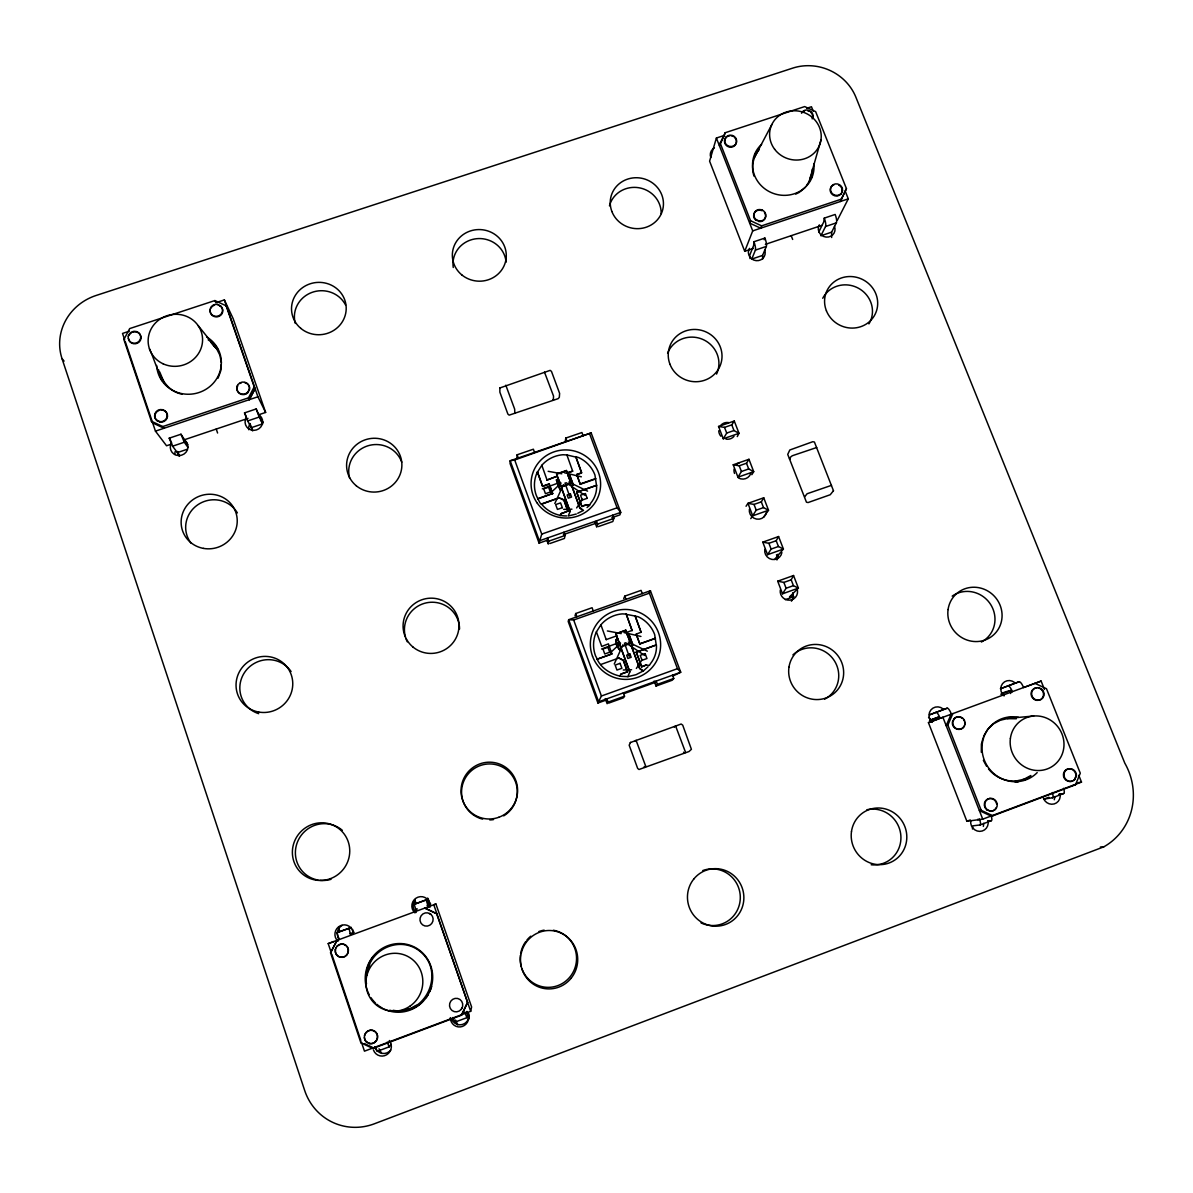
<?xml version="1.0" encoding="UTF-8"?>
<svg xmlns="http://www.w3.org/2000/svg" width="1193" height="1193" viewBox="0 0 1193 1193"><rect width="100%" height="100%" fill="white"/><g stroke="black" fill="none" stroke-linecap="round" stroke-linejoin="round"><path stroke-width="1.5" d="M981.317 752.291L981.392 744.089L983.121 737.841M514.884 413.389L514.645 409.08L505.802 385.205M636.212 652.213L656.404 644.816A27.141 26.857 32.1 0 1 650.632 663.427L649.365 665.411L646.188 665.023L641.595 666.812L636.212 652.213L656.254 645.04L654.659 634.527A31.614 31.301 31.1 0 0 638.315 616.796L635.079 616.035L641.118 632.379L635.198 615.797M596.589 485.014A26.783 26.201 11.3 0 1 590.789 503.103L589.446 505.37L586.3 504.982L581.886 506.518L576.637 492.277L596.5 485.372L594.934 474.993A31.212 30.541 10.8 0 0 578.844 457.65L575.772 456.665L581.587 472.98L576.711 474.665L580.26 484.254L595.65 478.915M516.972 458.41L517.136 454.787L533.375 449.209L534.539 452.386M393.153 1010.307C425.29 1016.585 445.705 972.996 420.726 951.939C400.311 934.551 368.16 949.36 367.056 975.233M221.287 364.432L220.794 370.695L218.08 378.151M338.752 937.892L338.767 939.756L337.022 932.613L351.339 927.498L337.022 932.613M542.561 486.49L537.417 471.951L542.606 486.133L549.138 483.866L552.672 493.484L537.924 498.942L539.967 502.79L541.368 504.311L559.383 497.735L563.827 499.807L567.957 511.051L561.366 513.661L567.957 511.051M537.924 498.942L536.268 495.319A31.212 30.541 10.8 0 1 537.417 471.951M566.973 473.144L572.67 471.16L566.899 454.951L562.992 454.742A31.212 30.541 10.8 0 0 541.816 465.285L537.372 472.324M542.308 488.847L560.307 482.27M539.072 543.128L541.741 534.091L514.69 459.976L510.172 460.766L510.082 463.585L539.072 543.128L547.184 540.295L547.527 537.968L548.705 541.19L548.273 544.097L547.065 540.802M557.265 476.141L547.05 480.033L557.265 476.141L556.624 473.875L566.407 470.489L571.119 483.284L561.277 487.042L558.384 479.154L556.475 479.825L559.949 489.786L561.918 488.772L559.949 489.786M548.169 471.31L561.784 473.785M972.444 829.016L972.847 825.839L979.99 824.974L991.294 820.724A7.173 1.76 67.7 0 0 991.1 815.535M552.613 493.842L549.138 483.866M983.345 826.436L983.763 823.245M550.927 492.634L561.113 483.061M554.805 503.491L563.484 484.612M556.415 480.183L558.384 479.154M565.199 441.828L565.78 438.07L581.93 432.522L583.094 435.684M561.277 487.042L556.624 473.875M566.899 454.951L575.697 457.053M572.67 471.16L567.048 472.771L566.407 470.489M566.615 515.928C557.206 516.151 547.542 511.543 541.398 503.968L559.383 497.735M567.898 511.394L563.827 499.807M568.151 475.783L569.777 475.217L568.151 475.783L571.059 483.657M563.663 509.366L571.939 509.172M569.628 496.184L564.975 483.016M582.259 509.873L579.902 508.173L571.626 485.73L573.326 484.805L569.777 475.217M571.626 485.73L573.326 484.805M563.842 532.272L565.02 535.493L564.453 538.446L549.884 543.531M576.711 474.665L581.662 472.622L575.772 456.665M561.918 488.772L570.12 511.573L561.858 489.115M1054.284 799.772L1054.925 796.521M576.637 492.277L596.5 485.372M581.349 476.812L564.468 472.771M580.26 484.254L576.786 474.307M576.622 507.92L582.572 499.226M470.683 1011.321L471.608 1006.981L435.922 903.996L433.775 904.726L470.683 1011.321L364.462 1051.167L361.419 1042.145L360.882 1042.771L372.887 1048.483L461.751 1015.124L467.581 1002.359L436.593 913.659L424.753 908.052L436.593 913.659M579.902 508.173L571.686 485.372M416.029 909.513L416.297 911.198L414.21 904.294L427.273 899.567L426.199 900.074L428.302 906.784M581.886 506.518L576.711 491.919M584.913 495.319L566.138 482.688M544.485 372.112L553.522 396.046L553.388 400.281L552.941 399.491M587.582 491.143L568.793 482.061M452.937 1017.48L454.861 1022.177L466.925 1017.659L467.402 1015.601L468.819 1018.807M586.3 504.982L589.536 505.027M499.867 387.904L499.867 392.154L507.875 414.06L509.172 415.149L558.19 398.641L559.323 397.329L559.621 393.392L551.494 371.441L550.197 370.352L499.852 387.964M1072.075 781.176A6.502 6.189 55.8 0 1 1063.53 776.255A6.502 6.189 55.8 0 1 1069.405 768.769A6.502 6.189 55.8 0 1 1075.907 776.285L1074.654 779.283A6.502 6.189 55.8 0 1 1073.491 780.416M1075.206 779.178A6.502 6.189 55.7 0 1 1064.902 778.254A6.502 6.189 55.7 0 1 1068.853 768.754A6.502 6.189 55.7 0 1 1076.444 776.181L1074.654 779.283M820.918 140.133L808.973 182.141M563.394 534.628L595.739 523.339L596.396 520.909L597.574 524.115L596.739 527.157L594.904 522.221M964.257 725.836A6.383 6.144 53.1 0 1 952.357 722.048L954.057 718.947A6.383 6.144 53.1 0 1 964.257 719.886A6.383 6.144 53.1 0 1 960.246 729.221A6.383 6.144 53.1 0 1 952.789 721.899L954.057 718.947M575.026 615.842L575.697 613.53L592.086 607.729L593.279 610.98M462.094 1007.921L462.645 1006.236A6.8 6.606 -72.5 0 0 455.04 998.422A6.8 6.606 -72.5 0 0 450.343 1008.503A6.8 6.606 -72.5 0 0 461.154 1009.412L461.184 1009.293M725.165 132.736L720.184 143.071L750.561 220.735L761.656 225.85L841.602 199.067L840.379 201.513L846.448 188.643L815.639 111.635L804.678 106.58L725.165 132.736L724.36 135.405L716.396 138.03L709.596 161.174L744.73 251.305L753.335 248.412M414.21 904.294L426.184 899.82M719.394 145.71L720.184 143.071M724.569 140.386L724.762 139.73A6.01 5.682 17.3 0 0 731.786 146.471A6.01 5.682 17.3 0 0 735.813 138.075A6.01 5.682 17.3 0 0 726.045 137.076L724.569 140.386A6.01 5.667 17.3 0 0 728.491 146.814A6.01 5.667 17.3 0 0 735.678 144.442A6.01 5.667 17.3 0 0 734.247 137.195M725.016 138.984L726.045 137.076M841.736 192.789L842.482 190.746A6.084 5.756 22.6 0 0 835.339 183.901A6.084 5.756 22.6 0 0 831.357 192.446A6.084 5.756 22.6 0 0 841.229 193.445L840.916 194.056A6.084 5.741 22.6 0 1 831.342 193.49A6.084 5.741 22.6 0 1 834.026 184.766M810.062 178.622L811.151 175.103M612.62 515.242L613.813 518.433L612.829 521.535L598.349 526.59M369.696 964.973L367.28 971.758M335.308 949.598L335.472 949.524A6.711 6.517 -60.3 0 0 342.898 957.233A6.711 6.517 -60.3 0 0 347.67 947.331A6.711 6.517 -60.3 0 0 336.978 946.392L336.814 946.467A6.711 6.532 -60.3 0 1 347.521 947.391A6.711 6.532 -60.3 0 1 342.749 957.293A6.711 6.532 -60.3 0 1 335.308 949.598L336.023 947.868M754.647 157.103L771.856 124.504M249.322 389.261L247.831 392.109A6.368 6.099 -12.1 0 1 237.496 391.11A6.368 6.099 -12.1 0 1 242.179 382.088A6.368 6.099 -12.1 0 1 249.322 389.261L248.069 392.557A6.368 6.099 -12.1 0 1 237.661 385.921L237.422 385.458M128.277 336.158L129.769 333.354A6.323 5.995 -14.3 0 1 140.013 334.353A6.323 5.995 -14.3 0 1 135.286 343.226A6.323 5.995 -14.3 0 1 128.277 336.158L130.112 333.861A6.308 5.995 -14.3 0 1 131.364 332.817M750.561 220.735L749.666 223.106L760.716 228.206L761.656 225.85M755.825 220.228L756.064 219.631A6.054 5.741 19.8 0 1 756.78 210.207A6.054 5.741 19.8 0 1 765.772 214.367A6.054 5.741 19.8 0 1 758.912 220.944L755.825 220.228A6.054 5.741 19.8 0 1 762.088 210.684L762.327 210.072M744.73 251.305L752.708 230.89L716.396 138.03M619.734 676.043C610.354 673.911 601.257 668.14 597.111 659.222L611.934 653.928L608.43 643.862L601.734 646.427L596.411 631.887L600.914 624.789A31.614 31.301 31.1 0 1 622.269 613.888L626.221 614.082L632.096 630.56L626.221 614.082M762.73 258.956L762.551 255.436L766.353 246.414A6.785 1.625 72.5 0 0 764.907 238.063L753.916 241.747L753.648 245.43L749.726 255.242L749.994 258.598M753.916 241.747A6.8 1.581 72.5 0 1 755.408 250.098L751.754 259.075L762.551 255.436M600.72 664.531L618.854 658.044L623.357 660.161L627.593 671.689L621.001 674.06L619.614 676.237L627.861 676.64L629.844 671.868L621.359 648.828C618.302 652.989 612.784 638.106 617.735 638.971L620.718 647.053L630.694 643.31L647.337 651.169M764.206 239.763L764.907 238.063M992.874 815.803L981.213 810.33L979.393 810.599L991.01 816.057L992.874 815.803L1075.475 784.8L1080.291 773.213L1046.485 688.719L1034.957 683.335M570.179 511.23L568.256 516.017L576.279 514.019M672.986 676.013L680.726 672.241L677.46 668.676L649.395 593.16L650.409 590.729L568.673 619.704L568.196 621.478L597.932 703.02L606.119 700.082L606.864 698.815L608.072 702.125L607.118 703.691L605.254 698.606M951.119 714.219L946.183 725.672L947.868 725.09L952.819 713.578L950.195 714.592M607.371 630.948L621.21 633.602M623.685 598.588L624.774 596.142L641.073 590.371L642.266 593.607M601.54 649.007L619.764 642.326M597.111 659.222L611.934 653.928M648.023 666.723L643.191 671.137L639.597 668.527L631.112 645.517L632.872 644.712L629.248 634.87L627.607 635.466L630.575 643.534L625.863 630.187L615.991 633.707L616.602 635.884L606.342 639.552M623 644.697L614.261 663.979M616.602 635.884L617.631 639.194L615.707 639.88M330.55 952.775L337.052 940.352L330.55 952.775L360.882 1042.771M720.11 144.234L724.36 135.405M677.46 668.676L601.421 696.011L597.932 703.02M610.279 652.854L620.584 643.131M831.655 237.511L831.61 232.158L836.397 222.852A6.755 1.879 72.9 0 0 835.16 214.457L824.274 218.125L823.737 221.958L818.786 231.994M461.527 1014.751L467.581 1002.359M840.797 200.111L846.448 188.643M842.482 190.746L842.183 191.357A6.084 5.741 22.6 0 0 838.649 185.049M824.274 218.125A6.77 1.834 72.8 0 1 825.541 226.506L820.918 235.767L831.61 232.158M615.886 633.93L625.863 630.187M629.248 634.87L627.488 635.69L625.743 630.411M837.397 220.138L848.298 198.843L845.211 191.119M816.728 447.509L793.226 455.428C791.824 455.383 787.842 459.603 790.288 459.022M162.785 426.557L248.502 397.836L254.198 386.815L226.148 305.811L214.889 300.561L129.694 328.582L123.863 339.513L151.392 421.218L152.689 422.933L164.037 428.257L162.785 426.557L151.392 421.218M254.198 386.815L255.093 388.65L249.426 399.625L248.502 397.836M620.718 647.053L615.991 633.707M649.38 592.697L650.409 590.729L680.726 672.241L598.618 701.797L568.673 619.704L573.669 620.002L649.395 593.16M619.331 649.723L621.359 648.828M737.259 436.593L739.004 433.313L734.277 421.025L718.559 426.468L723.271 438.785L739.004 433.313L733.963 430.539L731.786 424.857L734.277 421.025M618.854 658.044L623.238 660.37L627.473 671.883L621.001 674.06M249.083 399.744L255.093 388.65M791.183 579.813L793.42 585.644L798.385 588.134L782.519 593.801L777.702 581.185L783.876 582.423L791.183 579.813L793.554 575.518L798.385 588.134L789.572 596.828L792.316 596.068M636.197 634.139L639.836 643.966L636.197 634.139L641.252 632.156M631.112 645.517L632.872 644.712M776.196 540.712L778.418 546.498L783.413 549.063L767.576 554.685L762.774 542.144L768.903 543.307L776.196 540.712L778.597 536.537L783.413 549.063L775.047 558.891L777.806 558.19L776.479 554.715M629.203 656.418L624.476 643.057M640.939 636.451L623.924 632.544M623.238 669.989L631.604 669.75M983.554 736.275L987.655 729.37L993.426 723.868L1000.45 720.11L999.57 720.408L1008.264 718.38L1033.675 716.009M746.043 506.264L747.951 503.342L754.021 504.43L761.313 501.865L763.744 497.794L768.516 510.246L763.58 517.091M723.271 438.785L726.716 433.059L733.963 430.539M737.945 477.185L753.708 471.667L748.965 459.29L733.218 464.793L737.945 477.185L741.42 471.503L748.697 468.953L753.708 471.667L751.858 474.68M831.506 485.342L807.094 493.753L804.708 496.765M763.744 497.794L747.951 503.342L752.723 515.823L768.516 510.246L763.505 507.607L756.228 510.172L750.77 518.642M733.218 464.793L739.228 465.777L746.505 463.242L748.965 459.29M629.844 671.868L621.255 649.037M627.861 676.64L636.033 674.701L643.325 670.943L639.716 668.334L631.231 645.309M461.154 1009.412L462.138 1007.802M767.576 554.685L771.11 549.093L778.418 546.498M644.652 655.449L625.654 642.714M636.346 668.438L642.311 659.49M782.519 593.801L786.098 588.253L793.42 585.644M840.916 194.056L842.049 192.177M335.859 947.928L336.978 946.392M806.468 185.616L809.495 180.963M349.072 928.184C350.28 932.866 349.609 936.893 353.247 932.553L352.621 929.317M560.099 515.6L561.426 513.333M759.166 149.692C753.096 156.939 750.844 167.214 754.065 176.191M374.945 1046.738L377.077 1051.391L389.306 1046.798L390.976 1044.293M641.595 666.812L646.188 665.023M623.328 692.894L624.535 696.19L623.447 697.801L608.743 703.095M410.064 1008.726L416.327 1005.252M630.471 742.404L629.173 745.207L637.644 768.381L638.971 769.515L689.062 751.501L691.403 749.293L682.724 725.165L681.158 724.017L630.307 742.568M401.698 1010.65L410.228 1008.503M372.887 1048.483L373.364 1047.827L364.417 1043.562M978.081 819.934L978.081 819.069M369.636 1043.666A6.8 6.576 -66.7 0 0 377.435 1035.792A6.8 6.576 -66.7 0 0 367.712 1031.17A6.8 6.576 -66.7 0 0 366.564 1042.205L369.77 1043.517A6.785 6.576 -66.7 0 0 377.51 1037.999A6.785 6.576 -66.7 0 0 372.305 1030.2A6.785 6.576 -66.7 0 0 364.551 1035.703M654.152 681.009L656.016 686.064L657.388 684.364L673.762 678.459L672.539 675.178M366.564 1042.205L366.698 1042.041A6.785 6.576 -66.7 0 1 364.447 1037.478M673.762 678.459L672.255 680.219L656.016 686.064M587.045 507.517L589.446 505.37M800.935 191.134L805.454 187.167M514.69 459.976L591.161 432.91L620.733 512.408L619.898 514.884L611.86 517.702M988.49 768.874C994.947 777.21 1005.535 781.698 1016.004 781.072L1015.094 781.251L1023.862 779.297L1030.901 775.51M577.725 513.288L583.526 510.38L579.977 507.83M795.716 194.116L799.817 192.118M430.867 914.315L427.795 912.869A6.711 6.562 -65.6 0 0 420.04 920.623A6.711 6.562 -65.6 0 0 429.763 925.231A6.711 6.562 -65.6 0 0 430.867 914.315L429.42 913.391M947.212 708.18L929.541 714.831L947.212 708.18A7.054 1.76 68.5 0 1 951.432 714.145M1019.076 681.755L1000.48 688.734L1019.076 681.755A7.024 2.028 68.2 0 1 1023.579 687.571L1041.116 681.069L1044.457 689.435M1103.808 846.836L374.363 1123.791A56.384 54.401 -67 0 1 304.692 1090.521L62.021 358.631A52.238 49.51 -15.2 0 1 96.051 295.491L792.674 68.135A49.375 46.363 20.1 0 1 855.873 97.185L1124.79 763.132A62.692 59.695 56.6 0 1 1103.808 846.836L1100.334 847.045M1000.808 694.237C1005.237 691.194 1009.338 690.508 1012.395 691.686A7.024 1.983 68.2 0 0 1007.936 685.856M1078.785 775.316L1081.499 782.101L982.734 819.159L942.888 717.247L928.437 722.63L966.867 821.246L970.297 819.964M1048.93 797.267L1044.203 799.042L1052.39 797.789L1063.589 793.569A7.143 2.028 67.2 0 0 1063.634 788.319M349.862 933.791L354.232 932.255M427.064 905.442L430.762 904.1M929.496 720.468L938.846 716.963M1001.822 693.774L1011.232 690.315M331.207 952.506L328.209 943.603L435.922 903.996M928.437 722.63L938.816 718.812M1041.116 681.069L940.159 718.29A7.054 1.715 68.6 0 0 935.983 712.325M624.193 693.565L655.091 682.441L656.165 681.069L657.388 684.364M608.072 702.125L624.535 696.19M639.955 643.743L655.494 638.195M639.836 643.966L655.36 638.419M785.382 599.661L793.941 596.604M328.209 943.603L333.921 941.56M626.34 632.603L632.215 630.322M777.702 581.185L793.554 575.518M1038.149 687.884L1041.638 689.092A6.427 6.144 51.3 0 1 1041.161 699.411A6.427 6.144 51.3 0 1 1031.706 694.997A6.427 6.144 51.3 0 1 1038.656 687.705L1041.638 689.092M762.774 542.144L778.597 536.537M548.705 541.19L565.02 535.493M597.574 524.115L613.813 518.433M581.96 506.175L586.374 504.639M541.741 534.091L617.094 507.8L620.733 512.408L539.355 540.817L510.172 460.766L591.161 432.91M556.564 474.232L566.332 470.862M544.202 485.924L549.093 484.239M718.559 426.468L724.539 427.377L731.786 424.857M561.336 486.684L571.119 483.284M537.954 498.585L552.672 493.484M580.335 483.896L595.739 478.557M171.673 444.035L166.543 445.764L155.448 431.135L125.235 341.526M183.677 439.993L247.995 418.37M258.583 414.806L265.636 412.435L233.112 318.546L224.373 299.92L215.933 302.694L214.889 300.561M765.384 244.356L821.992 225.328M187.629 444.467L180.978 434.222L169.212 438.174L172.582 446.197L184.289 442.245L187.972 447.42M247.622 420.95L259.239 417.043L262.728 423.828L251.276 427.69L247.324 420.294L244.52 412.882L256.167 408.96L256.972 410.675M755.408 250.098L766.353 246.414M825.541 226.506L836.397 222.852M172.582 446.197L177.354 452.594L187.241 449.269M155.448 431.135L257.912 396.777L265.636 412.435M752.708 230.89L848.298 198.843M129.336 331.192L122.521 333.443L124.698 339.901M806.736 108.295L811.464 106.744L813.298 111.307M1007.369 718.663L1016.347 718.753M416.014 909.379L417.341 908.947M389.231 1046.828L387.129 1042.175M1022.923 779.491L1023.862 779.297M466.895 1017.659L464.703 1012.052M1078.054 782.697L1081.499 782.101M1073.312 785.173L1075.475 784.8M1058.579 794.359L1063.589 793.569M996.751 804.246A6.457 6.189 58.2 0 0 987.446 799.146A6.457 6.189 58.2 0 0 986.686 809.689L990.13 811.016A6.457 6.204 58.2 0 0 997.139 803.635A6.457 6.204 58.2 0 0 987.67 799.191A6.457 6.204 58.2 0 0 987.148 809.615M986.686 809.689L990.13 811.016M966.867 821.246L982.734 819.159M987.64 821.187L991.294 820.724M626.101 614.32L635.079 616.035M807.646 110.755L809.152 111.232M758.912 220.944L756.064 219.631M220.451 305.766A6.323 6.025 -10.3 0 1 219.214 315.608A6.323 6.025 -10.3 0 1 209.983 311.298A6.323 6.025 -10.3 0 1 217.529 304.409L220.705 306.303A6.323 6.025 -10.3 0 1 221.853 313.953A6.323 6.025 -10.3 0 1 214.143 316.503A6.323 6.025 -10.3 0 1 210.311 309.718M182.082 394.197C160.846 390.007 157.178 365.133 149.453 348.818M159.579 421.606L156.656 420.234A6.353 6.069 -16.6 0 1 157.938 410.288A6.353 6.069 -16.6 0 1 167.184 414.627A6.353 6.069 -16.6 0 1 159.579 421.606L159.892 422.024A6.353 6.069 -16.6 0 0 167.527 416.387A6.353 6.069 -16.6 0 0 160.906 409.974M159.892 422.024L156.656 420.234M369.77 1043.517L366.698 1042.041M560.799 498.763L563.767 500.15M628.338 642.058L630.694 643.31M220.705 306.303L217.529 304.409M928.557 717.396L930.943 719.871L937.907 717.247L938.951 718.738M214.74 346.82L211.057 342.376L216.858 349.146M62.021 358.631L64.079 361.106M198.187 325.644L216.365 348.222L219.9 355.201L221.406 362.866M169.212 438.174L170.107 439.382M163.814 382.014L164.41 382.893M170.912 441.321L170.181 439.591M184.289 442.245L180.978 434.222M379.016 1048.781L381.671 1053.434M983.345 760.344L986.551 766.189M244.52 412.882L245.206 414.15M597.201 659.028L595.471 655.673A31.614 31.301 31.1 0 1 596.5 631.664M245.982 416.163L245.355 414.582M163.695 381.492L159.713 371.918M259.239 417.043L256.167 408.96M177.354 452.594L178.861 455.801M226.148 305.811L227.147 307.928M177.533 451.431L179.666 456.069M455.547 1020.045L457.754 1024.847M466.359 1011.932L469.177 1018.509L467.224 1011.47M427.81 898.225L430.36 904.219M683.544 752.186C683.917 754.528 686.348 751.963 684.901 750.665L675.596 725.926L674.388 727.089M251.276 427.69L252.618 430.927M249.933 423.485L252.469 429.748M644.25 766.502C644.638 768.829 646.621 766.309 645.294 765.116L636.063 740.271L635.153 741.449M262.609 422.769L257.047 410.884M791.198 235.677L792.674 239.45M947.868 725.09L981.213 810.33M746.505 463.242L748.697 468.953M761.313 501.865L763.505 507.607M724.539 427.377L726.716 433.059M739.228 465.777L741.42 471.503M754.021 504.43L756.228 510.172M768.903 543.307L771.11 549.093M783.876 582.423L786.098 588.253M589.73 434.163L617.094 507.8M624.774 596.142L625.967 599.393M565.78 438.07L566.943 441.231M636.331 652.004L641.73 666.619M629.129 635.108L632.752 644.936M569.717 475.589L573.251 485.163M557.22 476.514L558.324 479.526M615.812 639.657L619.435 649.514M556.475 479.825L560.009 489.428M600.914 624.789L606.238 639.776M541.816 465.285L547.05 480.033M575.697 613.53L576.89 616.781M517.136 454.787L518.299 457.963M573.669 620.002L601.421 696.011M224.373 299.92L257.912 396.777M216.231 429.048L217.588 433.014M428.421 906.501L427.974 905.04L429.107 904.622L427.392 898.359M331.803 954.266L360.838 1040.385M414.881 899.507L415.701 902.654M414.717 900.76L415.507 903.891M338.708 926.976L339.468 931.867M755.333 154.076A30.779 29.079 20 0 1 758.062 150.393M812.314 169.152A30.779 29.079 20 0 1 812.194 173.746M812.001 175.252A30.779 29.079 20 0 1 811.344 178.219M813.835 163.859A30.943 29.214 20 0 1 773.019 193.296A30.943 29.214 20 0 1 761.596 144.323M725.836 137.732A6.01 5.667 17.3 0 1 729.862 135.808M731.428 135.898A6.01 5.667 17.3 0 1 732.92 136.375M764.489 212.637A6.054 5.741 19.8 0 1 758.673 221.54M802.054 112.589A6.04 5.682 20 0 1 804.559 110.949M810.494 112.053A6.04 5.682 20 0 1 812.209 118.882M801.502 113.156A6.054 5.682 20 0 1 807.929 110.069L810.763 111.367A6.054 5.682 20 0 1 812.493 118.211M431.642 986.551A34.299 33.404 -66.3 0 1 429.734 991.592M428.048 994.753A34.299 33.404 -66.3 0 1 426.035 997.751M422.501 1001.777A34.299 33.404 -66.3 0 1 410.541 1009.397M393.168 1011.023A34.299 33.404 -66.3 0 1 389.753 1010.217M366.475 983.882A34.299 33.404 -66.3 0 1 366.311 973.19M366.609 971.43A34.299 33.404 -66.3 0 1 368.667 964.555M369.398 962.915A34.299 33.404 -66.3 0 1 373.126 956.801M369.144 994.589A34.508 33.598 -66.3 0 1 393.108 944.185A34.508 33.598 -66.3 0 1 432.373 982.003A34.508 33.598 -66.3 0 1 384.191 1009.069M382.625 1008.279A34.508 33.598 -66.3 0 1 376.809 1004.252M375.512 1003.074A34.508 33.598 -66.3 0 1 370.963 997.646M1018.479 781.683A32.763 31.376 54.7 0 1 1015.198 782.146M1007.265 717.768A32.763 31.376 54.7 0 1 1015.556 718.171M1030.484 776.434A32.763 31.376 54.7 0 1 1024.787 779.715M1037.194 772.602A32.942 31.555 54.6 0 1 983.793 758.673A32.942 31.555 54.6 0 1 1018.404 717.261M953.625 719.096A6.383 6.144 53.1 0 1 962.363 718.35M963.512 719.573A6.383 6.144 53.1 0 1 964.302 721.034M964.705 722.63A6.383 6.144 53.1 0 1 964.69 724.27M996.304 807.512A6.457 6.189 58.2 0 1 989.668 811.091M1041.131 689.271A6.427 6.144 51.3 0 1 1041.101 699.277A6.427 6.144 51.3 0 1 1031.527 696.235A6.427 6.144 51.3 0 1 1036.523 687.809M979.468 818.935A7.188 1.715 67.8 0 1 979.99 824.974M1052.39 792.54A7.158 1.998 67.3 0 1 1052.39 797.789M161.965 380.612A32.256 30.779 -13.4 0 1 158.654 369.86M208.149 339.826A32.256 30.779 -13.4 0 1 217.603 348.669M206.568 336.858A32.435 30.929 -13.3 0 1 205.136 389.783A32.435 30.929 -13.3 0 1 156.671 365.446M132.855 332.116A6.308 5.995 -14.3 0 1 140.908 336.322A6.308 5.995 -14.3 0 1 135.614 343.733A6.308 5.995 -14.3 0 1 128.486 338.23M156.969 420.667A6.353 6.069 -16.6 0 1 159.28 410.288M244.625 382.58A6.368 6.099 -12.1 0 1 249.546 389.708M239.853 383.52A6.368 6.099 -12.1 0 1 241.344 382.804M210.863 308.226A6.323 6.025 -10.3 0 1 214.531 305.169M834.474 226.402A8.455 8.008 23.1 0 1 826.093 237.079A8.455 8.008 23.1 0 1 819.323 224.866M796.969 588.641A8.769 8.545 39.1 0 1 789.781 600.154A8.769 8.545 39.1 0 1 780.297 589.983M734.008 436.34A8.634 8.366 24.3 0 1 725.97 439.128M720.855 436.206A8.634 8.366 24.3 0 1 718.783 430.748M720.721 425.394A8.634 8.366 24.3 0 1 728.744 422.605M750.725 473.606A8.664 8.411 27.3 0 1 738.378 477.931M734.545 473.457A8.664 8.411 27.3 0 1 734.098 469.088M736.961 464.122A8.664 8.411 27.3 0 1 739.541 462.675M766.443 512.244A8.694 8.455 30.8 0 1 756.541 519.074A8.694 8.455 30.8 0 1 749.398 509.128M781.892 552.553A8.724 8.5 34.7 0 1 771.975 559.428A8.724 8.5 34.7 0 1 764.788 549.421M710.819 157.536A8.411 7.948 17 0 1 714.398 147.947M764.668 249.904A8.485 8.083 20.5 0 1 756.168 260.656A8.485 8.083 20.5 0 1 749.428 248.368M988.013 820.859A9.037 8.679 59.5 0 1 979.736 831.372A9.037 8.679 59.5 0 1 970.744 820.859M932.315 722.361A8.903 8.59 52.6 0 1 930.868 709.969A8.903 8.59 52.6 0 1 943.096 708.925M1060.055 793.807A9.007 8.605 57 0 1 1054.15 803.948A9.007 8.605 57 0 1 1043.472 798.385M1004.088 695.922A8.888 8.515 50.9 0 1 1002.567 683.619A8.888 8.515 50.9 0 1 1014.721 682.59M259.716 415.418A8.828 8.485 -13.1 0 1 260.775 427.019A8.828 8.485 -13.1 0 1 248.8 428.898A8.828 8.485 -13.1 0 1 246.384 417.505M185.079 440.515A8.903 8.53 -17.5 0 1 186.048 452.207A8.903 8.53 -17.5 0 1 173.999 454.101A8.903 8.53 -17.5 0 1 171.643 442.633M389.321 1040.505A9.499 9.186 -67.9 0 1 386.636 1054.791A9.499 9.186 -67.9 0 1 373.424 1049.915M338.022 941.247A9.35 9.097 -59.4 0 1 340.378 925.723A9.35 9.097 -59.4 0 1 353.217 934.119M466.597 1011.515A9.41 9.156 -73.2 0 1 462.556 1026.398A9.41 9.156 -73.2 0 1 450.358 1017.614M414.985 912.899A9.246 9.067 -64.1 0 1 417.953 897.181A9.246 9.067 -64.1 0 1 429.883 907.426M191.193 543.352A27.767 26.798 -20.8 0 1 198.187 504.505A27.767 26.798 -20.8 0 1 237.392 512.93M331.028 879.33A28.677 28.006 -51.3 0 1 319.888 880.33M318.113 880.076A28.677 28.006 -51.3 0 1 298.31 840.096A28.677 28.006 -51.3 0 1 342.302 830.298M295.297 323.422A26.977 25.843 -5.6 0 1 311.895 292.434A26.977 25.843 -5.6 0 1 345.567 304.99M553.358 930.227A28.781 28.17 -81.7 0 1 576.547 958.531A28.781 28.17 -81.7 0 1 553.12 986.909A28.781 28.17 -81.7 0 1 521.818 968.433M521.266 966.703A28.781 28.17 -81.7 0 1 520.357 955.399M520.625 953.595A28.781 28.17 -81.7 0 1 525.755 941.531M526.874 940.099A28.781 28.17 -81.7 0 1 530.81 936.177M538.848 931.554A28.781 28.17 -81.7 0 1 544.157 930.152M482.628 819.129A28.05 27.812 -61.5 0 1 465.091 778.462A28.05 27.812 -61.5 0 1 508.859 771.722A28.05 27.812 -61.5 0 1 503.7 815.878M493.499 819.591A28.05 27.812 -61.5 0 1 489.786 819.919M407.32 641.819A27.588 27.215 -16.8 0 1 405.948 638.598M405.426 636.943A27.588 27.215 -16.8 0 1 428.153 602.525A27.588 27.215 -16.8 0 1 459.559 629.024M349.668 478.229A27.275 26.514 -8.3 0 1 367.966 445.779A27.275 26.514 -8.3 0 1 401.758 462.213M258.687 713.668A28.155 27.439 -32.5 0 1 245.669 670.913A28.155 27.439 -32.5 0 1 291.092 671.525M453.251 267.5A26.604 25.485 4.6 0 1 476.618 238.704A26.604 25.485 4.6 0 1 506.1 262.192M702.752 870.562A28.378 27.767 76.6 0 1 740.286 898.433A28.378 27.767 76.6 0 1 701.022 922.905M609.459 205.852A26.321 25.068 13.5 0 1 638.419 187.674A26.321 25.068 13.5 0 1 661.176 213.577M866.879 809.749A28.11 27.23 62.8 0 1 900.849 835.503A28.11 27.23 62.8 0 1 871.188 864.761M792.913 654.882A27.484 26.813 48.2 0 1 833.534 659.52A27.484 26.813 48.2 0 1 824.617 699.187M667.588 353.203A26.634 25.694 19.5 0 1 702.573 339.319A26.634 25.694 19.5 0 1 716.575 374.065M822.738 298.28A26.425 25.187 26.3 0 1 858.602 288.318A26.425 25.187 26.3 0 1 868.936 323.885M952.193 596.112A27.32 26.231 46.1 0 1 990.637 604.463A27.32 26.231 46.1 0 1 981.377 642.043M777.836 554.238A8.605 8.396 34.9 0 1 776.926 559.964M792.749 592.802A8.649 8.426 39.3 0 1 791.406 601.183M1010.501 690.523A8.754 8.396 51.1 0 1 1010.62 693.521M248.726 429.748A8.694 8.366 -13.3 0 1 249.933 424.082M260.492 420.518A8.694 8.366 -13.3 0 1 263.071 422.009M175.013 454.578A8.769 8.411 -17.6 0 1 175.117 451.64M390.737 1050.153A9.35 9.052 -67.9 0 1 375.273 1047.424M339.304 939.279A9.201 8.962 -59.5 0 1 342.003 925.455M468.998 1013.931A9.261 9.007 -73.2 0 1 462.347 1024.519A9.261 9.007 -73.2 0 1 451.565 1018.792M416.208 912.466A9.112 8.933 -64.2 0 1 415.283 899.671M833.475 490.741L830.239 494.737L808.138 502.536L806.468 502.238L787.723 454.399L789.796 450L812.746 441.723L814.416 442.021L833.475 490.741M607.893 647.277L602.957 649.037L604.762 653.973L609.712 652.213L607.893 647.277M629.949 654.003L626.668 655.181L627.876 658.476L631.172 657.298L629.949 654.003M645.13 653.615L640.209 655.375L642.028 660.311L646.964 658.536L645.13 653.615M620.077 663.338L615.141 665.112L616.945 670.063L621.896 668.289L620.077 663.338M587.18 498.331L582.288 500.031L580.514 495.214L585.405 493.529L587.18 498.331M562.335 507.711L557.444 509.411L555.67 504.594L560.561 502.894L562.335 507.711M548.601 487.191L543.695 488.891L545.469 493.708L550.361 492.008L548.601 487.191M570.388 493.842L567.122 494.976L568.3 498.182L571.566 497.049L570.388 493.842M537.372 503.312A34.791 34.03 10.8 0 0 597.365 498.585A34.791 34.03 10.8 0 0 562.753 450.029A34.791 34.03 10.8 0 0 537.372 503.312M592.533 656.299A35.253 34.895 31 0 0 652.571 666.976A35.253 34.895 31 0 0 631.38 609.996A35.253 34.895 31 0 0 592.533 656.299M774.585 149.185A25.978 24.456 19.9 0 0 819.024 146.232A25.978 24.456 19.9 0 0 792.629 110.83A25.978 24.456 19.9 0 0 774.585 149.185M410.303 1005.923A29.094 28.319 -66.1 0 0 406.828 955.951A29.094 28.319 -66.1 0 0 366.012 984.896A29.094 28.319 -66.1 0 0 410.303 1005.923M1010.382 738.452A27.737 26.5 54.1 0 0 1047.32 768.918A27.737 26.5 54.1 0 0 1053.508 722.332A27.737 26.5 54.1 0 0 1010.382 738.452M163.038 363.776A27.29 25.963 -12.9 0 0 202.542 338.35A27.29 25.963 -12.9 0 0 160.518 318.799A27.29 25.963 -12.9 0 0 163.038 363.776M203.466 548.392A28.17 27.171 -20.6 0 0 235.826 512.379A28.17 27.171 -20.6 0 0 188.255 503.849A28.17 27.171 -20.6 0 0 203.466 548.392M330.282 878.719A29.109 28.423 -51.1 0 0 339.99 829.523A29.109 28.423 -51.1 0 0 292.926 846.642A29.109 28.423 -51.1 0 0 330.282 878.719M300.845 328.403A27.364 26.186 -5.4 0 0 345.687 313.431A27.364 26.186 -5.4 0 0 310.046 283.83A27.364 26.186 -5.4 0 0 300.845 328.403M570.955 978.424A29.214 28.587 -81.8 0 0 554.178 930.928A29.214 28.587 -81.8 0 0 522.191 969.76A29.214 28.587 -81.8 0 0 570.955 978.424M498.778 817.294A28.453 28.229 -61.2 0 0 507.651 768.844A28.453 28.229 -61.2 0 0 461.497 785.635A28.453 28.229 -61.2 0 0 498.778 817.294M412.823 646.904A27.991 27.603 -16.4 0 0 458.515 630.694A27.991 27.603 -16.4 0 0 421.77 599.796A27.991 27.603 -16.4 0 0 412.823 646.904M356.125 485.64A27.663 26.887 -8.1 0 0 401.385 470.057A27.663 26.887 -8.1 0 0 365.192 439.814A27.663 26.887 -8.1 0 0 356.125 485.64M258.747 712.057A28.572 27.842 -32.3 0 0 291.301 674.925A28.572 27.842 -32.3 0 0 243.148 666.365A28.572 27.842 -32.3 0 0 258.747 712.057M461.84 274.927A26.992 25.814 4.7 0 0 505.847 260.223A26.992 25.814 4.7 0 0 470.266 230.995A26.992 25.814 4.7 0 0 461.84 274.927M693.849 878.958A28.796 28.17 76.3 0 0 711.088 925.753A28.796 28.17 76.3 0 0 742.061 887.547A28.796 28.17 76.3 0 0 693.849 878.958M611.89 211.519A26.678 25.396 13.5 0 0 657.343 219.87A26.678 25.396 13.5 0 0 641.282 178.189A26.678 25.396 13.5 0 0 611.89 211.519M851.489 831.446A28.528 27.618 62.6 0 0 889.232 862.942A28.528 27.618 62.6 0 0 896.301 814.61A28.528 27.618 62.6 0 0 851.489 831.446M788.976 667.141A27.886 27.185 47.9 0 0 826.123 697.95A27.886 27.185 47.9 0 0 833.37 650.946A27.886 27.185 47.9 0 0 788.976 667.141M669.959 364.253A27.007 26.037 19.5 0 0 715.934 372.619A27.007 26.037 19.5 0 0 699.486 329.894A27.007 26.037 19.5 0 0 669.959 364.253M826.421 310.821A26.798 25.515 26.3 0 0 871.904 319.142A26.798 25.515 26.3 0 0 855.068 276.985A26.798 25.515 26.3 0 0 826.421 310.821M948.077 609.548A27.707 26.589 46 0 0 985.135 639.985A27.707 26.589 46 0 0 991.637 593.682A27.707 26.589 46 0 0 948.077 609.548"/></g></svg>
